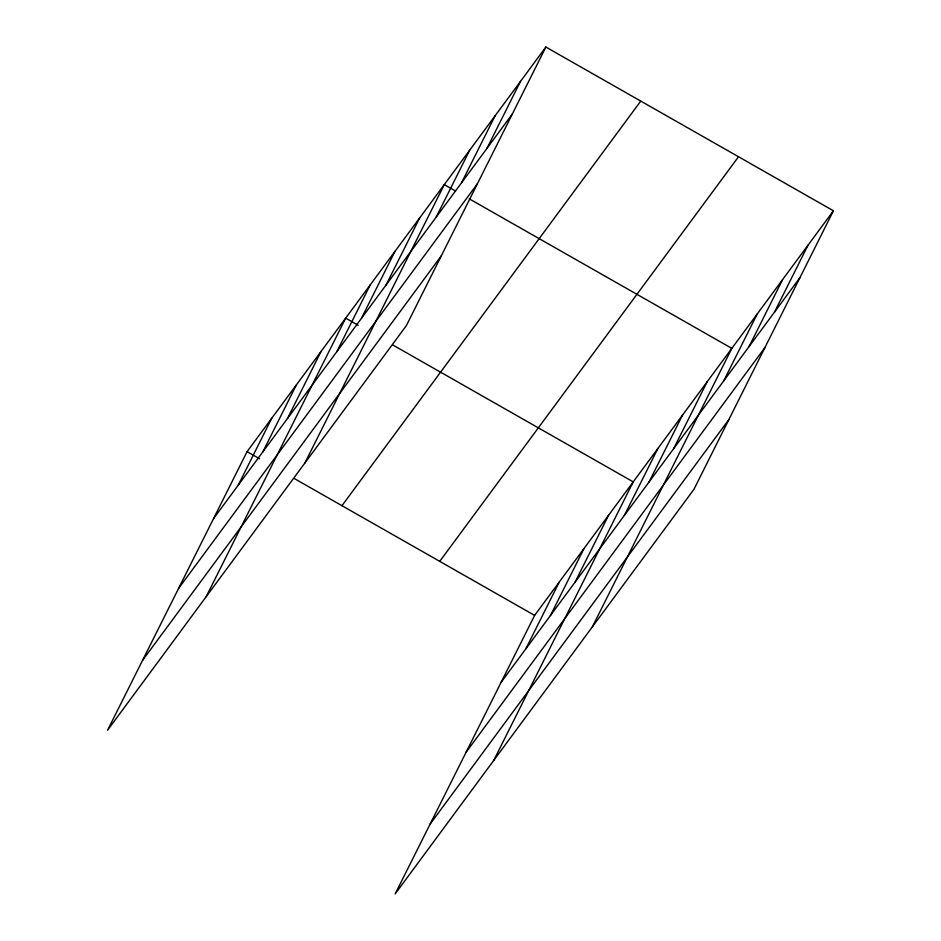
<?xml version="1.0" encoding="UTF-8"?>
<svg xmlns="http://www.w3.org/2000/svg" width="941" height="941" viewBox="0 0 941 941"><rect width="100%" height="100%" fill="white"/><g stroke="black" fill="none" stroke-linecap="round" stroke-linejoin="round"><path stroke-width="1.41" d="M545.862 47.05L247.071 451.656L107.58 730.216L406.371 325.61L545.862 47.05L833.42 210.784L693.929 489.344L395.138 893.95L534.629 615.39L833.42 210.784M238.202 485.227L271.726 418.275M262.845 451.845L296.368 384.893M287.499 418.463L321.022 351.511M206.185 596.688L345.676 318.14L358.156 325.245M336.796 351.711L370.331 284.758M361.45 318.329L394.973 251.376M386.104 284.947L419.627 217.994M304.79 463.172L444.281 184.612L455.515 191.011M436.154 217.171L469.677 150.219M461.549 182.777L495.072 115.837M486.944 148.396L520.467 81.444M525.748 648.961L559.272 582.02M550.403 615.579L583.926 548.638M575.045 582.208L608.58 515.256M493.731 760.434L633.222 481.874L393.115 345.159M624.353 515.445L657.877 448.492M648.996 482.063L682.531 415.11M673.65 448.681L707.173 381.74M592.336 626.906L731.827 348.358L469.253 198.833M723.7 380.917L757.223 313.965M749.095 346.523L782.618 279.571M774.49 312.13L808.025 245.178M213.548 518.609L512.339 114.002M178.578 588.431L477.369 183.824M142.55 660.382L441.341 255.776M341.959 505.693L640.762 101.087M439.729 561.365L738.52 156.759M501.094 682.343L799.897 277.736M466.124 752.177L764.927 347.57M430.108 824.116L728.899 419.51M247.071 451.656L259.563 458.761M294.521 478.675L534.629 615.39"/></g></svg>
